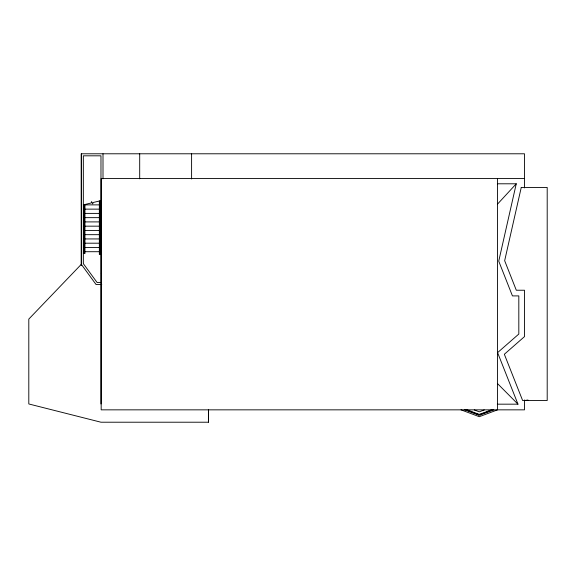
<?xml version="1.0" encoding="UTF-8"?>
<svg xmlns="http://www.w3.org/2000/svg" width="576" height="576" viewBox="0 0 576 576"><rect width="100%" height="100%" fill="white"/><g stroke="black" fill="none" stroke-linecap="round" stroke-linejoin="round"><path stroke-width="0.86" d="M81.31 153.785L81.31 265.198L81.31 153.785L524.491 153.785L524.491 187.927M208.426 422.215L208.426 409.846L208.426 422.215L100.973 422.215L28.8 403.963L28.8 319.09L81.31 264.334L96.091 284.551L101.779 284.551M497.369 183.794L516.254 183.794L498.744 261.166L512.438 295.906L518.818 295.906L518.818 334.044L497.592 352.627L517.975 404.172L497.304 404.172M478.498 415.001L478.786 414.245M497.39 204.25L516.254 183.794M484.258 409.961L479.282 411.833L474.307 409.961M491.76 409.745L479.282 414.432L467.093 409.853M480.211 414.518L492.739 409.81M493.718 409.874L479.282 415.296L464.299 409.673M100.973 200.621L93.06 202.529L92.758 203.882L91.541 201.593L91.195 202.982L83.34 204.876L84.146 204.876M524.491 400.522L527.983 400.018M524.491 178.524L101.174 178.524L101.174 409.846L524.491 409.846L524.491 399.96M84.96 204.876L99.353 204.876M100.166 204.876L100.973 204.876M83.34 209.138L84.146 209.138M84.96 209.138L99.353 209.138M100.166 209.138L100.973 209.138M83.34 213.394L84.146 213.394M84.96 213.394L99.353 213.394M100.166 213.394L100.973 213.394M83.34 217.649L84.146 217.649M84.96 217.649L99.353 217.649M100.166 217.649L100.973 217.649M83.34 221.904L84.146 221.904M84.96 221.904L99.353 221.904M100.166 221.904L100.973 221.904M83.34 226.166L84.146 226.166M84.96 226.166L99.353 226.166M100.166 226.166L100.973 226.166M83.34 230.422L84.146 230.422M84.96 230.422L99.353 230.422M100.166 230.422L100.973 230.422M83.34 234.677L84.146 234.677M84.96 234.677L99.353 234.677M100.166 234.677L100.973 234.677M83.34 238.939L84.146 238.939M84.96 238.939L99.353 238.939M100.166 238.939L100.973 238.939M83.34 243.194L84.146 243.194M84.96 243.194L99.353 243.194M100.166 243.194L100.973 243.194M83.34 247.45L84.146 247.45M84.96 247.45L99.353 247.45M100.166 247.45L100.973 247.45M83.34 251.712L84.146 251.712M84.96 251.712L99.353 251.712M100.166 251.712L100.973 251.712M83.34 252.727L84.146 252.727L84.146 204.682M83.34 253.534L84.96 253.534L84.96 204.487M100.973 253.735L100.166 253.735L100.166 200.815M100.973 254.549L99.353 254.549L99.353 201.01M100.973 282.528L97.121 282.528L83.34 263.671L83.34 155.815L100.973 155.815L100.973 403.963M466.114 409.918L478.642 414.626M461.038 409.846L479.282 416.7L497.527 409.846L497.527 178.524M497.693 383.767L517.975 404.172M480.067 414.137L480.355 414.893M191.599 153.785L191.599 178.985M139.694 153.785L139.694 178.834M103.003 153.785L103.003 178.834M101.383 273.809A14.594 14.594 0 0 1 101.542 271.634M521.251 187.445L504.662 260.712L516.305 290.232L524.491 290.232L524.491 336.614L504.346 354.262L522.634 400.522L547.2 400.522L547.2 187.445L521.251 187.445"/></g></svg>
